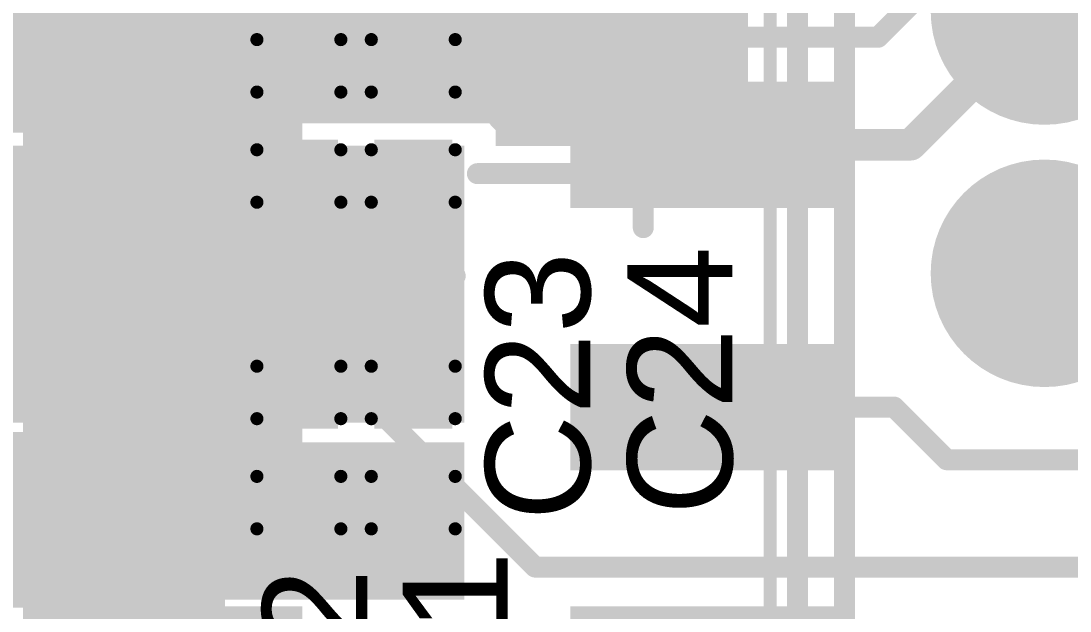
# Model space of a CAD drawing. Header units: millimetres. Extents: x -0.39 to 1.43, y -0.39 to 1.45.
# Drawn here: x 0.084 to 0.4839, y 0.3022 to 0.5272 of the extents above; entities that cross this region are included whole.
import ezdxf

# ---------------------------------------------------------------- set-up
doc = ezdxf.new("R2010")
doc.units = ezdxf.units.MM
doc.header["$MEASUREMENT"] = 0
for name, color, linetype in [('BottomLayer', 5, 'Continuous'), ('BottomPaste', 16, 'Continuous'), ('BottomSolder', 6, 'Continuous'), ('MultiLayer', 9, 'Continuous'), ('PadHoleLayer', 156, 'Continuous'), ('TopLayer', 1, 'Continuous'), ('TopOverlay', 2, 'Continuous'), ('TopPaste', 8, 'Continuous'), ('TopSolder', 216, 'Continuous'), ('ViaHoleLayer', 16, 'Continuous')]:
    doc.layers.add(name, color=color, linetype=linetype)
doc.styles.add('Arial', font='', dxfattribs={"height": 0.2})
doc.styles.get('Arial').set_extended_font_data('Arial')

# ---------------------------------------------------------------- blocks, each defined once
blk = doc.blocks.new('HY951180A__2')
at = {"layer": 'BottomLayer'}
h = blk.add_hatch(color=5, dxfattribs=at)
edge = h.paths.add_edge_path()
edge.add_arc((0.1490159, 0.2559055), 0.0393701, 0, 360)
h = blk.add_hatch(color=5, dxfattribs=at)
edge = h.paths.add_edge_path()
edge.add_arc((0.2490159, 0.2559055), 0.0393701, 0, 360)
at = {"layer": 'BottomSolder'}
h = blk.add_hatch(color=6, dxfattribs=at)
edge = h.paths.add_edge_path()
edge.add_arc((0.1490159, 0.2559055), 0.0433701, 0, 360)
h = blk.add_hatch(color=6, dxfattribs=at)
edge = h.paths.add_edge_path()
edge.add_arc((0.2490159, 0.2559055), 0.0433701, 0, 360)
at = {"layer": 'MultiLayer'}
h = blk.add_hatch(color=9, dxfattribs=at)
edge = h.paths.add_edge_path()
edge.add_arc((0.1490159, 0.2559055), 0.0393701, 0, 360)
h = blk.add_hatch(color=9, dxfattribs=at)
edge = h.paths.add_edge_path()
edge.add_arc((0.2490159, 0.2559055), 0.0393701, 0, 360)
at = {"layer": 'PadHoleLayer'}
h = blk.add_hatch(color=156, dxfattribs=at)
edge = h.paths.add_edge_path()
edge.add_arc((0.1490159, 0.2559055), 0.0200787, 0, 360)
h = blk.add_hatch(color=156, dxfattribs=at)
edge = h.paths.add_edge_path()
edge.add_arc((0.2490159, 0.2559055), 0.0200787, 0, 360)
at = {"layer": 'TopLayer'}
h = blk.add_hatch(color=1, dxfattribs=at)
edge = h.paths.add_edge_path()
edge.add_arc((0.1490159, 0.2559055), 0.0393701, 0, 360)
h = blk.add_hatch(color=1, dxfattribs=at)
edge = h.paths.add_edge_path()
edge.add_arc((0.2490159, 0.2559055), 0.0393701, 0, 360)
at = {"layer": 'TopSolder'}
h = blk.add_hatch(color=216, dxfattribs=at)
edge = h.paths.add_edge_path()
edge.add_arc((0.1490159, 0.2559055), 0.0433701, 0, 360)
h = blk.add_hatch(color=216, dxfattribs=at)
edge = h.paths.add_edge_path()
edge.add_arc((0.2490159, 0.2559055), 0.0433701, 0, 360)
at = {"layer": 'TopOverlay', "const_width": 0.005}
blk.add_lwpolyline([(0.331, 0.3605), (-0.3309998, 0.3604999)], dxfattribs=at)
blk = doc.blocks.new('TEST_POINT_42')
at = {"layer": 'TopLayer'}
blk.add_hatch(color=1, dxfattribs=at).paths.add_polyline_path([(0.015, 0.03), (-0.015, 0.03), (-0.03, 0.015), (-0.03, -0.015), (-0.015, -0.03), (0.015, -0.03), (0.03, -0.015), (0.03, 0.015)])
at = {"layer": 'TopPaste'}
blk.add_hatch(color=8, dxfattribs=at).paths.add_polyline_path([(0.015, 0.03), (-0.015, 0.03), (-0.03, 0.015), (-0.03, -0.015), (-0.015, -0.03), (0.015, -0.03), (0.03, -0.015), (0.03, 0.015)])
at = {"layer": 'TopSolder'}
blk.add_hatch(color=216, dxfattribs=at).paths.add_polyline_path([(0.017, 0.034), (-0.017, 0.034), (-0.034, 0.017), (-0.034, -0.017), (-0.017, -0.034), (0.017, -0.034), (0.034, -0.017), (0.034, 0.017)])
at = {"layer": 'TopOverlay', "const_width": 0.007874}
for points in [[(-0.037, 0.017), (-0.017, 0.037)], [(-0.017, 0.037), (0.017, 0.037)], [(-0.017, 0.037), (0.017, 0.037)], [(0.017, 0.037), (0.037, 0.017)], [(-0.037, -0.017), (-0.037, 0.017)], [(0.037, -0.017), (0.037, 0.017)], [(-0.037, -0.017), (-0.017, -0.037)], [(0.017, -0.037), (0.037, -0.017)], [(-0.017, -0.037), (0.017, -0.037)], [(-0.017, -0.037), (0.017, -0.037)]]:
    blk.add_lwpolyline(points, dxfattribs=at)
at = {"layer": 'TopOverlay', "const_width": 0.003937}
for points in [[(-0.0189685, 0.037, 1), (-0.0150315, 0.037, 1)], [(-0.0189685, 0.037, 1), (-0.0150315, 0.037, 1)], [(-0.0189685, 0.037, 1), (-0.0150315, 0.037, 1)], [(0.0150315, 0.037, 1), (0.0189685, 0.037, 1)], [(0.0150315, 0.037, 1), (0.0189685, 0.037, 1)], [(0.0150315, 0.037, 1), (0.0189685, 0.037, 1)], [(-0.0389685, 0.017, 1), (-0.0350315, 0.017, 1)], [(-0.0389685, 0.017, 1), (-0.0350315, 0.017, 1)], [(0.0350315, 0.017, 1), (0.0389685, 0.017, 1)], [(0.0350315, 0.017, 1), (0.0389685, 0.017, 1)], [(-0.0389685, -0.017, 1), (-0.0350315, -0.017, 1)], [(-0.0389685, -0.017, 1), (-0.0350315, -0.017, 1)], [(0.0350315, -0.017, 1), (0.0389685, -0.017, 1)], [(0.0350315, -0.017, 1), (0.0389685, -0.017, 1)], [(-0.0189685, -0.037, 1), (-0.0150315, -0.037, 1)], [(-0.0189685, -0.037, 1), (-0.0150315, -0.037, 1)], [(-0.0189685, -0.037, 1), (-0.0150315, -0.037, 1)], [(0.0150315, -0.037, 1), (0.0189685, -0.037, 1)], [(0.0150315, -0.037, 1), (0.0189685, -0.037, 1)], [(0.0150315, -0.037, 1), (0.0189685, -0.037, 1)]]:
    blk.add_lwpolyline(points, format="xyb", close=True, dxfattribs=at)
blk = doc.blocks.new('C___0402_69')
at = {"layer": 'TopLayer'}
for points in [[(-0.0275, -0.0125), (-0.0275, 0.0125), (-0.009499999999999998, 0.0125), (-0.009500000000000001, -0.0125)], [(0.009499999999999998, -0.0125), (0.009500000000000001, 0.0125), (0.0275, 0.0125), (0.0275, -0.0125)]]:
    blk.add_hatch(color=1, dxfattribs=at).paths.add_polyline_path(points)
at = {"layer": 'TopPaste'}
for points in [[(-0.0275, -0.0125), (-0.0275, 0.0125), (-0.009499999999999998, 0.0125), (-0.009500000000000001, -0.0125)], [(0.009499999999999998, -0.0125), (0.009500000000000001, 0.0125), (0.0275, 0.0125), (0.0275, -0.0125)]]:
    blk.add_hatch(color=8, dxfattribs=at).paths.add_polyline_path(points)
at = {"layer": 'TopSolder'}
for points in [[(-0.0298622, -0.0148622), (-0.0298622, 0.0148622), (-0.007137799999999999, 0.0148622), (-0.007137800000000001, -0.0148622)], [(0.007137799999999999, -0.0148622), (0.007137800000000001, 0.0148622), (0.0298622, 0.0148622), (0.0298622, -0.0148622)]]:
    blk.add_hatch(color=216, dxfattribs=at).paths.add_polyline_path(points)
at = {"layer": 'TopOverlay', "const_width": 0.005}
for points in [[(-0.031, 0.016), (-0.031, -0.016)], [(-0.031, 0.016), (-0.011, 0.016)], [(0.011, 0.016), (0.031, 0.016)], [(0.031, 0.016), (0.031, -0.016)], [(-0.031, -0.016), (-0.011, -0.016)], [(0.011, -0.016), (0.031, -0.016)]]:
    blk.add_lwpolyline(points, dxfattribs=at)
at = {"layer": 'TopOverlay', "const_width": 0.0025}
for points in [[(-0.03225, 0.016, 1), (-0.02975, 0.016, 1)], [(-0.03225, 0.016, 1), (-0.02975, 0.016, 1)], [(-0.01225, 0.016, 1), (-0.00975, 0.016, 1)], [(0.00975, 0.016, 1), (0.01225, 0.016, 1)], [(0.02975, 0.016, 1), (0.03225, 0.016, 1)], [(0.02975, 0.016, 1), (0.03225, 0.016, 1)], [(-0.03225, -0.016, 1), (-0.02975, -0.016, 1)], [(-0.03225, -0.016, 1), (-0.02975, -0.016, 1)], [(-0.01225, -0.016, 1), (-0.00975, -0.016, 1)], [(0.00975, -0.016, 1), (0.01225, -0.016, 1)], [(0.02975, -0.016, 1), (0.03225, -0.016, 1)], [(0.02975, -0.016, 1), (0.03225, -0.016, 1)]]:
    blk.add_lwpolyline(points, format="xyb", close=True, dxfattribs=at)
blk = doc.blocks.new('C___0402_70')
at = {"layer": 'TopLayer'}
for points in [[(-0.0275, -0.0125), (-0.0275, 0.0125), (-0.009499999999999998, 0.0125), (-0.009500000000000001, -0.0125)], [(0.009499999999999998, -0.0125), (0.009500000000000001, 0.0125), (0.0275, 0.0125), (0.0275, -0.0125)]]:
    blk.add_hatch(color=1, dxfattribs=at).paths.add_polyline_path(points)
at = {"layer": 'TopPaste'}
for points in [[(-0.0275, -0.0125), (-0.0275, 0.0125), (-0.009499999999999998, 0.0125), (-0.009500000000000001, -0.0125)], [(0.009499999999999998, -0.0125), (0.009500000000000001, 0.0125), (0.0275, 0.0125), (0.0275, -0.0125)]]:
    blk.add_hatch(color=8, dxfattribs=at).paths.add_polyline_path(points)
at = {"layer": 'TopSolder'}
for points in [[(-0.0298622, -0.0148622), (-0.0298622, 0.0148622), (-0.007137799999999999, 0.0148622), (-0.007137800000000001, -0.0148622)], [(0.007137799999999999, -0.0148622), (0.007137800000000001, 0.0148622), (0.0298622, 0.0148622), (0.0298622, -0.0148622)]]:
    blk.add_hatch(color=216, dxfattribs=at).paths.add_polyline_path(points)
at = {"layer": 'TopOverlay', "const_width": 0.005}
for points in [[(-0.031, 0.016), (-0.031, -0.016)], [(-0.031, 0.016), (-0.011, 0.016)], [(0.011, 0.016), (0.031, 0.016)], [(0.031, 0.016), (0.031, -0.016)], [(-0.031, -0.016), (-0.011, -0.016)], [(0.011, -0.016), (0.031, -0.016)]]:
    blk.add_lwpolyline(points, dxfattribs=at)
at = {"layer": 'TopOverlay', "const_width": 0.0025}
for points in [[(-0.03225, 0.016, 1), (-0.02975, 0.016, 1)], [(-0.03225, 0.016, 1), (-0.02975, 0.016, 1)], [(-0.01225, 0.016, 1), (-0.00975, 0.016, 1)], [(0.00975, 0.016, 1), (0.01225, 0.016, 1)], [(0.02975, 0.016, 1), (0.03225, 0.016, 1)], [(0.02975, 0.016, 1), (0.03225, 0.016, 1)], [(-0.03225, -0.016, 1), (-0.02975, -0.016, 1)], [(-0.03225, -0.016, 1), (-0.02975, -0.016, 1)], [(-0.01225, -0.016, 1), (-0.00975, -0.016, 1)], [(0.00975, -0.016, 1), (0.01225, -0.016, 1)], [(0.02975, -0.016, 1), (0.03225, -0.016, 1)], [(0.02975, -0.016, 1), (0.03225, -0.016, 1)]]:
    blk.add_lwpolyline(points, format="xyb", close=True, dxfattribs=at)
blk = doc.blocks.new('C___0402_71')
at = {"layer": 'TopLayer'}
for points in [[(-0.0275, -0.0125), (-0.0275, 0.0125), (-0.009500000000000003, 0.0125), (-0.009499999999999996, -0.0125)], [(0.009500000000000003, -0.0125), (0.009499999999999996, 0.0125), (0.0275, 0.0125), (0.0275, -0.0125)]]:
    blk.add_hatch(color=1, dxfattribs=at).paths.add_polyline_path(points)
at = {"layer": 'TopPaste'}
for points in [[(-0.0275, -0.0125), (-0.0275, 0.0125), (-0.009500000000000003, 0.0125), (-0.009499999999999996, -0.0125)], [(0.009500000000000003, -0.0125), (0.009499999999999996, 0.0125), (0.0275, 0.0125), (0.0275, -0.0125)]]:
    blk.add_hatch(color=8, dxfattribs=at).paths.add_polyline_path(points)
at = {"layer": 'TopSolder'}
for points in [[(-0.0298622, -0.0148622), (-0.0298622, 0.0148622), (-0.007137800000000003, 0.0148622), (-0.007137799999999997, -0.0148622)], [(0.007137800000000003, -0.0148622), (0.007137799999999997, 0.0148622), (0.0298622, 0.0148622), (0.0298622, -0.0148622)]]:
    blk.add_hatch(color=216, dxfattribs=at).paths.add_polyline_path(points)
at = {"layer": 'TopOverlay', "const_width": 0.005}
for points in [[(-0.011, 0.016), (-0.031, 0.016)], [(-0.031, -0.016), (-0.031, 0.016)], [(0.031, 0.016), (0.011, 0.016)], [(0.031, -0.016), (0.031, 0.016)], [(-0.011, -0.016), (-0.031, -0.016)], [(0.031, -0.016), (0.011, -0.016)]]:
    blk.add_lwpolyline(points, dxfattribs=at)
at = {"layer": 'TopOverlay', "const_width": 0.0025}
for points in [[(-0.03225, 0.016, 1), (-0.02975, 0.016, 1)], [(-0.03225, 0.016, 1), (-0.02975, 0.016, 1)], [(-0.01225, 0.016, 1), (-0.00975, 0.016, 1)], [(0.00975, 0.016, 1), (0.01225, 0.016, 1)], [(0.02975, 0.016, 1), (0.03225, 0.016, 1)], [(0.02975, 0.016, 1), (0.03225, 0.016, 1)], [(-0.03225, -0.016, 1), (-0.02975, -0.016, 1)], [(-0.03225, -0.016, 1), (-0.02975, -0.016, 1)], [(-0.01225, -0.016, 1), (-0.00975, -0.016, 1)], [(0.00975, -0.016, 1), (0.01225, -0.016, 1)], [(0.02975, -0.016, 1), (0.03225, -0.016, 1)], [(0.02975, -0.016, 1), (0.03225, -0.016, 1)]]:
    blk.add_lwpolyline(points, format="xyb", close=True, dxfattribs=at)
blk = doc.blocks.new('C___0402_72')
at = {"layer": 'TopLayer'}
for points in [[(-0.0275, -0.0125), (-0.0275, 0.0125), (-0.009500000000000003, 0.0125), (-0.009499999999999996, -0.0125)], [(0.009500000000000003, -0.0125), (0.009499999999999996, 0.0125), (0.0275, 0.0125), (0.0275, -0.0125)]]:
    blk.add_hatch(color=1, dxfattribs=at).paths.add_polyline_path(points)
at = {"layer": 'TopPaste'}
for points in [[(-0.0275, -0.0125), (-0.0275, 0.0125), (-0.009500000000000003, 0.0125), (-0.009499999999999996, -0.0125)], [(0.009500000000000003, -0.0125), (0.009499999999999996, 0.0125), (0.0275, 0.0125), (0.0275, -0.0125)]]:
    blk.add_hatch(color=8, dxfattribs=at).paths.add_polyline_path(points)
at = {"layer": 'TopSolder'}
for points in [[(-0.0298622, -0.0148622), (-0.0298622, 0.0148622), (-0.007137800000000003, 0.0148622), (-0.007137799999999997, -0.0148622)], [(0.007137800000000003, -0.0148622), (0.007137799999999997, 0.0148622), (0.0298622, 0.0148622), (0.0298622, -0.0148622)]]:
    blk.add_hatch(color=216, dxfattribs=at).paths.add_polyline_path(points)
at = {"layer": 'TopOverlay', "const_width": 0.005}
for points in [[(-0.031, -0.016), (-0.031, 0.016)], [(-0.011, 0.016), (-0.031, 0.016)], [(0.031, 0.016), (0.011, 0.016)], [(0.031, -0.016), (0.031, 0.016)], [(-0.011, -0.016), (-0.031, -0.016)], [(0.031, -0.016), (0.011, -0.016)]]:
    blk.add_lwpolyline(points, dxfattribs=at)
at = {"layer": 'TopOverlay', "const_width": 0.0025}
for points in [[(-0.03225, 0.016, 1), (-0.02975, 0.016, 1)], [(-0.03225, 0.016, 1), (-0.02975, 0.016, 1)], [(-0.01225, 0.016, 1), (-0.00975, 0.016, 1)], [(0.00975, 0.016, 1), (0.01225, 0.016, 1)], [(0.02975, 0.016, 1), (0.03225, 0.016, 1)], [(0.02975, 0.016, 1), (0.03225, 0.016, 1)], [(-0.03225, -0.016, 1), (-0.02975, -0.016, 1)], [(-0.03225, -0.016, 1), (-0.02975, -0.016, 1)], [(-0.01225, -0.016, 1), (-0.00975, -0.016, 1)], [(0.00975, -0.016, 1), (0.01225, -0.016, 1)], [(0.02975, -0.016, 1), (0.03225, -0.016, 1)], [(0.02975, -0.016, 1), (0.03225, -0.016, 1)]]:
    blk.add_lwpolyline(points, format="xyb", close=True, dxfattribs=at)
blk = doc.blocks.new('SOT__223_79')
at = {"layer": 'TopLayer'}
for points in [[(-0.07480315, 0.1594489), (0.07480315, 0.1594489), (0.07480315, 0.0807087), (-0.07480315, 0.0807087)], [(-0.12007875, -0.0807086), (-0.06102365, -0.0807086), (-0.06102365, -0.1594488), (-0.12007875, -0.1594488)], [(-0.02952755, -0.0807086), (0.02952755, -0.0807086), (0.02952755, -0.1594488), (-0.02952755, -0.1594488)], [(0.06102365, -0.0807086), (0.12007875, -0.0807086), (0.12007875, -0.1594488), (0.06102365, -0.1594488)]]:
    blk.add_hatch(color=1, dxfattribs=at).paths.add_polyline_path(points)
at = {"layer": 'TopPaste'}
for points in [[(-0.07480315, 0.1594489), (0.07480315, 0.1594489), (0.07480315, 0.0807087), (-0.07480315, 0.0807087)], [(-0.12007875, -0.0807086), (-0.06102365, -0.0807086), (-0.06102365, -0.1594488), (-0.12007875, -0.1594488)], [(-0.02952755, -0.0807086), (0.02952755, -0.0807086), (0.02952755, -0.1594488), (-0.02952755, -0.1594488)], [(0.06102365, -0.0807086), (0.12007875, -0.0807086), (0.12007875, -0.1594488), (0.06102365, -0.1594488)]]:
    blk.add_hatch(color=8, dxfattribs=at).paths.add_polyline_path(points)
at = {"layer": 'TopSolder'}
for points in [[(-0.07880315, 0.1634489), (0.07880315, 0.1634489), (0.07880315, 0.0767087), (-0.07880315, 0.0767087)], [(-0.12407875, -0.0767086), (-0.05702365, -0.0767086), (-0.05702365, -0.1634488), (-0.12407875, -0.1634488)], [(-0.03352755, -0.0767086), (0.03352755, -0.0767086), (0.03352755, -0.1634488), (-0.03352755, -0.1634488)], [(0.05702365, -0.0767086), (0.12407875, -0.0767086), (0.12407875, -0.1634488), (0.05702365, -0.1634488)]]:
    blk.add_hatch(color=216, dxfattribs=at).paths.add_polyline_path(points)
at = {"layer": 'TopOverlay'}
for points, const_width in [([(-0.13, 0.071), (-0.13, -0.072)], 0.005), ([(-0.13, 0.071), (0.13, 0.071)], 0.005), ([(0.13, 0.071), (0.13, -0.072)], 0.005), ([(-0.13, -0.072), (0.13, -0.072)], 0.005), ([(-0.132, -0.116), (-0.132, -0.126)], 0.007874), ([(-0.132, -0.116), (-0.127, -0.121)], 0.007874), ([(-0.127, -0.121), (-0.132, -0.126)], 0.007874)]:
    blk.add_lwpolyline(points, dxfattribs=dict(at, const_width=const_width))
for points, const_width in [([(-0.13125, 0.071, 1), (-0.12875, 0.071, 1)], 0.0025), ([(-0.13125, 0.071, 1), (-0.12875, 0.071, 1)], 0.0025), ([(0.12875, 0.071, 1), (0.13125, 0.071, 1)], 0.0025), ([(0.12875, 0.071, 1), (0.13125, 0.071, 1)], 0.0025), ([(-0.13125, -0.072, 1), (-0.12875, -0.072, 1)], 0.0025), ([(-0.13125, -0.072, 1), (-0.12875, -0.072, 1)], 0.0025), ([(0.12875, -0.072, 1), (0.13125, -0.072, 1)], 0.0025), ([(0.12875, -0.072, 1), (0.13125, -0.072, 1)], 0.0025), ([(-0.1339685, -0.116, 1), (-0.1300315, -0.116, 1)], 0.003937), ([(-0.1339685, -0.116, 1), (-0.1300315, -0.116, 1)], 0.003937), ([(-0.1289685, -0.121, 1), (-0.1250315, -0.121, 1)], 0.003937), ([(-0.1289685, -0.121, 1), (-0.1250315, -0.121, 1)], 0.003937), ([(-0.1339685, -0.126, 1), (-0.1300315, -0.126, 1)], 0.003937), ([(-0.1339685, -0.126, 1), (-0.1300315, -0.126, 1)], 0.003937)]:
    blk.add_lwpolyline(points, format="xyb", close=True, dxfattribs=dict(at, const_width=const_width))
blk = doc.blocks.new('PHF254SMD___B_83')
at = {"layer": 'BottomLayer'}
for points in [[(0.07992125, 0.1535433), (0.12007875, 0.1535433), (0.12007875, 0.0551181), (0.07992125, 0.0551181)], [(0.17992125, 0.1535433), (0.22007875, 0.1535433), (0.22007875, 0.0551181), (0.17992125, 0.0551181)], [(0.07992125, -0.0551181), (0.12007875, -0.0551181), (0.12007875, -0.1535433), (0.07992125, -0.1535433)], [(0.17992125, -0.0551181), (0.22007875, -0.0551181), (0.22007875, -0.1535433), (0.17992125, -0.1535433)]]:
    blk.add_hatch(color=5, dxfattribs=at).paths.add_polyline_path(points)
at = {"layer": 'BottomPaste'}
for points in [[(0.07992125, 0.1535433), (0.12007875, 0.1535433), (0.12007875, 0.0551181), (0.07992125, 0.0551181)], [(0.17992125, 0.1535433), (0.22007875, 0.1535433), (0.22007875, 0.0551181), (0.17992125, 0.0551181)], [(0.07992125, -0.0551181), (0.12007875, -0.0551181), (0.12007875, -0.1535433), (0.07992125, -0.1535433)], [(0.17992125, -0.0551181), (0.22007875, -0.0551181), (0.22007875, -0.1535433), (0.17992125, -0.1535433)]]:
    blk.add_hatch(color=16, dxfattribs=at).paths.add_polyline_path(points)
at = {"layer": 'BottomSolder'}
for points in [[(0.07592125, 0.1575433), (0.12407875, 0.1575433), (0.12407875, 0.0511181), (0.07592125, 0.0511181)], [(0.17592125, 0.1575433), (0.22407875, 0.1575433), (0.22407875, 0.0511181), (0.17592125, 0.0511181)], [(0.27592125, 0.1575433), (0.32407875, 0.1575433), (0.32407875, 0.0511181), (0.27592125, 0.0511181)], [(0.07592125, -0.0511181), (0.12407875, -0.0511181), (0.12407875, -0.1575433), (0.07592125, -0.1575433)], [(0.17592125, -0.0511181), (0.22407875, -0.0511181), (0.22407875, -0.1575433), (0.17592125, -0.1575433)], [(0.27592125, -0.0511181), (0.32407875, -0.0511181), (0.32407875, -0.1575433), (0.27592125, -0.1575433)]]:
    blk.add_hatch(color=6, dxfattribs=at).paths.add_polyline_path(points)

msp = doc.modelspace()

# ---------------------------------------------------------------- hatches: boundary and pattern name
at = {"layer": 'BottomLayer'}
h = msp.add_hatch(color=5, dxfattribs=at)
edge = h.paths.add_edge_path()
edge.add_arc((0.2752205, 0.4976296), 0.011811, 0, 360)
h = msp.add_hatch(color=5, dxfattribs=at)
edge = h.paths.add_edge_path()
edge.add_arc((0.2335412, 0.445), 0.011811, 0, 360)
h = msp.add_hatch(color=5, dxfattribs=at)
edge = h.paths.add_edge_path()
edge.add_arc((0.2335444, 0.4086852), 0.011811, 0, 360)
at = {"layer": 'BottomSolder'}
h = msp.add_hatch(color=6, dxfattribs=at)
edge = h.paths.add_edge_path()
edge.add_arc((0.2752205, 0.4976296), 0.015811, 0, 360)
h = msp.add_hatch(color=6, dxfattribs=at)
edge = h.paths.add_edge_path()
edge.add_arc((0.2335412, 0.445), 0.015811, 0, 360)
h = msp.add_hatch(color=6, dxfattribs=at)
edge = h.paths.add_edge_path()
edge.add_arc((0.2335444, 0.4086852), 0.015811, 0, 360)
at = {"layer": 'TopLayer'}
for points in [[(0.265, 0.479602), (0.36, 0.479602), (0.36, 0.5768986), (0.265, 0.5768986)], [(0.0790828, 0.4881296), (0.36, 0.4881296), (0.36, 0.5481296), (0.0790828, 0.5481296)], [(-0.1610747, 0.3740784), (0.2529999, 0.3740784), (0.2529999, 0.4796068), (-0.1610747, 0.4796068)], [(-0.025, 0.3066012), (0.253, 0.3066012), (0.253, 0.3666012), (-0.025, 0.3666012)]]:
    msp.add_hatch(color=1, dxfattribs=at).paths.add_polyline_path(points)
h = msp.add_hatch(color=1, dxfattribs=at)
edge = h.paths.add_edge_path()
edge.add_arc((0.2752205, 0.4976296), 0.011811, 0, 360)
h = msp.add_hatch(color=1, dxfattribs=at)
edge = h.paths.add_edge_path()
edge.add_arc((0.2335412, 0.445), 0.011811, 0, 360)
h = msp.add_hatch(color=1, dxfattribs=at)
edge = h.paths.add_edge_path()
edge.add_arc((0.2335444, 0.4086852), 0.011811, 0, 360)
at = {"layer": 'TopSolder'}
h = msp.add_hatch(color=216, dxfattribs=at)
edge = h.paths.add_edge_path()
edge.add_arc((0.2752205, 0.4976296), 0.015811, 0, 360)
h = msp.add_hatch(color=216, dxfattribs=at)
edge = h.paths.add_edge_path()
edge.add_arc((0.2335412, 0.445), 0.015811, 0, 360)
h = msp.add_hatch(color=216, dxfattribs=at)
edge = h.paths.add_edge_path()
edge.add_arc((0.2335444, 0.4086852), 0.015811, 0, 360)
at = {"layer": 'ViaHoleLayer'}
h = msp.add_hatch(color=16, dxfattribs=at)
edge = h.paths.add_edge_path()
edge.add_arc((0.2752205, 0.4976296), 0.0059055, 0, 360)
h = msp.add_hatch(color=16, dxfattribs=at)
edge = h.paths.add_edge_path()
edge.add_arc((0.2335412, 0.445), 0.0059055, 0, 360)
h = msp.add_hatch(color=16, dxfattribs=at)
edge = h.paths.add_edge_path()
edge.add_arc((0.2335444, 0.4086852), 0.0059055, 0, 360)

# ---------------------------------------------------------------- linework, layer by layer
at = {"layer": 'BottomLayer'}
for points, const_width in [([(0.4107695, 0.5209996), (0.423182, 0.5334121)], 0.008), ([(0.423182, 0.4799996), (0.474182, 0.5309996)], 0.012), ([(0.137993, 0.5163133), (0.1426793, 0.5209996)], 0.008), ([(0.1426793, 0.5209996), (0.4107695, 0.5209996)], 0.008), ([(0.137993, 0.4799996), (0.137993, 0.5163133)], 0.008), ([(0.3466544, 0.4799996), (0.423182, 0.4799996)], 0.012), ([(0.474182, 0.4309996), (0.4741822, 0.4309998)], 0.008), ([(0.4741822, 0.4309998), (0.5373463, 0.4309998)], 0.008), ([(0.137993, 0.3799996), (0.2190004, 0.3799996)], 0.008), ([(0.2190004, 0.3799996), (0.28, 0.319)], 0.008), ([(0.3466544, 0.3799996), (0.4168473, 0.3799996)], 0.008), ([(0.4168473, 0.3799996), (0.4369261, 0.3599208)], 0.008), ([(0.4369261, 0.3599208), (0.5310224, 0.3599208)], 0.008), ([(0.28, 0.319), (0.5669999, 0.319)], 0.008)]:
    msp.add_lwpolyline(points, dxfattribs=dict(at, const_width=const_width))
for points, const_width in [([(0.471182, 0.5309996, 1), (0.477182, 0.5309996, 1)], 0.006), ([(0.1406793, 0.5209996, 1), (0.1446793, 0.5209996, 1)], 0.004), ([(0.1406793, 0.5209996, 1), (0.1446793, 0.5209996, 1)], 0.004), ([(0.4087695, 0.5209996, 1), (0.4127695, 0.5209996, 1)], 0.004), ([(0.4087695, 0.5209996, 1), (0.4127695, 0.5209996, 1)], 0.004), ([(0.135993, 0.5163133, 1), (0.139993, 0.5163133, 1)], 0.004), ([(0.135993, 0.5163133, 1), (0.139993, 0.5163133, 1)], 0.004), ([(0.135993, 0.4799996, 1), (0.139993, 0.4799996, 1)], 0.004), ([(0.3436544, 0.4799996, 1), (0.3496544, 0.4799996, 1)], 0.006), ([(0.420182, 0.4799996, 1), (0.426182, 0.4799996, 1)], 0.006), ([(0.420182, 0.4799996, 1), (0.426182, 0.4799996, 1)], 0.006), ([(0.472182, 0.4309996, 1), (0.476182, 0.4309996, 1)], 0.004), ([(0.4721822, 0.4309998, 1), (0.4761822, 0.4309998, 1)], 0.004), ([(0.4721822, 0.4309998, 1), (0.4761822, 0.4309998, 1)], 0.004), ([(0.135993, 0.3799996, 1), (0.139993, 0.3799996, 1)], 0.004), ([(0.2170004, 0.3799996, 1), (0.2210004, 0.3799996, 1)], 0.004), ([(0.2170004, 0.3799996, 1), (0.2210004, 0.3799996, 1)], 0.004), ([(0.3446544, 0.3799996, 1), (0.3486544, 0.3799996, 1)], 0.004), ([(0.4148473, 0.3799996, 1), (0.4188473, 0.3799996, 1)], 0.004), ([(0.4148473, 0.3799996, 1), (0.4188473, 0.3799996, 1)], 0.004), ([(0.4349261, 0.3599208, 1), (0.4389261, 0.3599208, 1)], 0.004), ([(0.4349261, 0.3599208, 1), (0.4389261, 0.3599208, 1)], 0.004), ([(0.278, 0.319, 1), (0.282, 0.319, 1)], 0.004), ([(0.278, 0.319, 1), (0.282, 0.319, 1)], 0.004)]:
    msp.add_lwpolyline(points, format="xyb", close=True, dxfattribs=dict(at, const_width=const_width))
at = {"layer": 'TopLayer'}
for points, const_width in [([(0.398, 0.2404558), (0.398, 0.6060774)], 0.008), ([(0.38, 0.233), (0.38, 0.5986216)], 0.008), ([(0.269, 0.496), (0.2699446, 0.496)], 0.008), ([(0.2699446, 0.496), (0.270315, 0.4956296)], 0.008), ([(0.2335412, 0.445), (0.2335444, 0.4450032)], 0.025), ([(0.0615784, 0.4275784), (0.0864529, 0.4275784)], 0.025), ([(-0.0113774, 0.3476121), (0.107868, 0.3476121)], 0.025), ([(0.107868, 0.3476121), (0.1184529, 0.3370272)], 0.025), ([(0.208, 0.338), (0.2335412, 0.338)], 0.025)]:
    msp.add_lwpolyline(points, dxfattribs=dict(at, const_width=const_width))
for points, const_width in [([(0.267, 0.496, 1), (0.271, 0.496, 1)], 0.004), ([(0.2679446, 0.496, 1), (0.2719446, 0.496, 1)], 0.004), ([(0.2679446, 0.496, 1), (0.2719446, 0.496, 1)], 0.004), ([(0.268315, 0.4956296, 1), (0.272315, 0.4956296, 1)], 0.004), ([(0.2272912, 0.445, 1), (0.2397912, 0.445, 1)], 0.0125), ([(0.2272944, 0.4450032, 1), (0.2397944, 0.4450032, 1)], 0.0125), ([(0.0802029, 0.4275784, 1), (0.0927029, 0.4275784, 1)], 0.0125), ([(0.101618, 0.3476121, 1), (0.114118, 0.3476121, 1)], 0.0125), ([(0.101618, 0.3476121, 1), (0.114118, 0.3476121, 1)], 0.0125), ([(0.1122029, 0.3370272, 1), (0.1247029, 0.3370272, 1)], 0.0125), ([(0.20175, 0.338, 1), (0.21425, 0.338, 1)], 0.0125), ([(0.2272912, 0.338, 1), (0.2397912, 0.338, 1)], 0.0125)]:
    msp.add_lwpolyline(points, format="xyb", close=True, dxfattribs=dict(at, const_width=const_width))
at = {"layer": 'TopOverlay', "const_width": 0.008}
for points in [[(0.258, 0.469), (0.3145412, 0.469)], [(0.3145412, 0.469), (0.3212396, 0.4623016)], [(0.3212396, 0.4484089), (0.3212396, 0.4623016)], [(0.1893016, 0.4366984), (0.1893016, 0.4505911)], [(0.1893016, 0.4366984), (0.196, 0.43)], [(0.196, 0.43), (0.2495412, 0.43)]]:
    msp.add_lwpolyline(points, dxfattribs=at)
at = {"layer": 'TopOverlay', "const_width": 0.004}
for points in [[(0.256, 0.469, 1), (0.26, 0.469, 1)], [(0.3125412, 0.469, 1), (0.3165412, 0.469, 1)], [(0.3125412, 0.469, 1), (0.3165412, 0.469, 1)], [(0.3192396, 0.4623016, 1), (0.3232396, 0.4623016, 1)], [(0.3192396, 0.4623016, 1), (0.3232396, 0.4623016, 1)], [(0.1873016, 0.4505911, 1), (0.1913016, 0.4505911, 1)], [(0.3192396, 0.4484089, 1), (0.3232396, 0.4484089, 1)], [(0.1873016, 0.4366984, 1), (0.1913016, 0.4366984, 1)], [(0.1873016, 0.4366984, 1), (0.1913016, 0.4366984, 1)], [(0.194, 0.43, 1), (0.198, 0.43, 1)], [(0.194, 0.43, 1), (0.198, 0.43, 1)], [(0.2475412, 0.43, 1), (0.2515412, 0.43, 1)]]:
    msp.add_lwpolyline(points, format="xyb", close=True, dxfattribs=at)

# ---------------------------------------------------------------- block references
for name, p, rotation in [('PHF254SMD___B_83', (0.2423237, 0.5799996), 270), ('HY951180A__2', (0.7300875, 0.2819837), 90), ('SOT__223_79', (-0.0016258, 0.4275784), 90), ('C___0402_70', (0.1899422, 0.489102), 90), ('C___0402_69', (0.2335444, 0.4891068), 90), ('C___0402_71', (0.189939, 0.3645784), 270), ('C___0402_72', (0.2335412, 0.3645784), 270)]:
    msp.add_blockref(name, p, dxfattribs=dict(rotation=rotation))
msp.add_blockref('TEST_POINT_42', (0.3202039, 0.5181296))

# ---------------------------------------------------------------- texts
at = {"layer": 'TopOverlay', "style": 'Arial'}
for s, p in [('C23', (0.3009934, 0.336684)), ('C24', (0.3551974, 0.3387623)), ('C21', (0.2695379, 0.2226162)), ('C22', (0.2159935, 0.2159517))]:
    msp.add_text(s, height=0.04, rotation=90, dxfattribs=at).set_placement(p)

doc.saveas('drawing.dxf')
